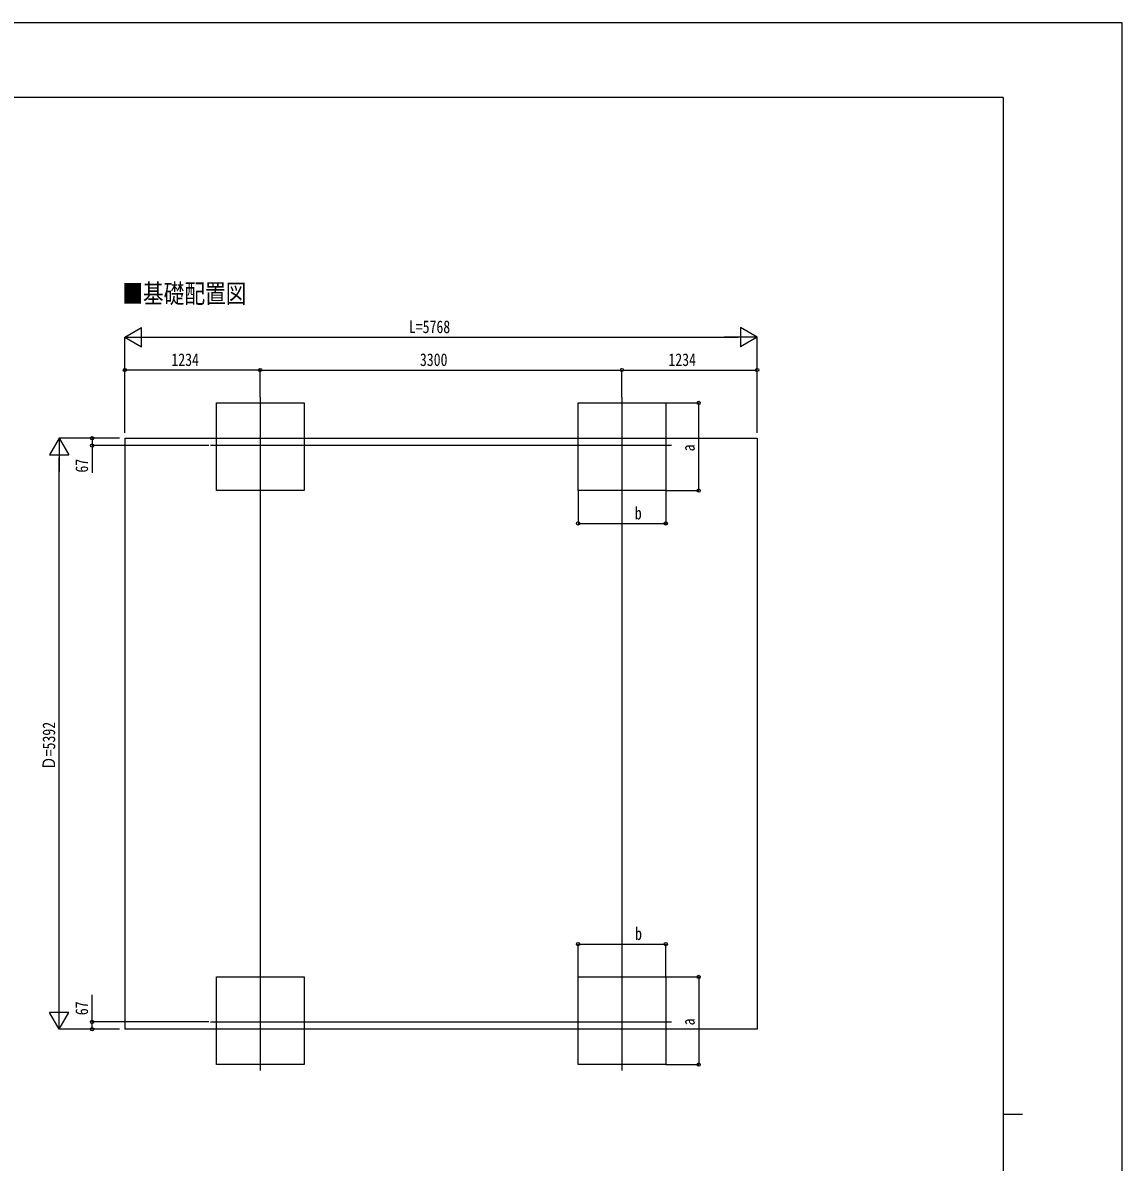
# Model space of a CAD drawing. Units: millimetres, scale not verified. Extents: x -14718 to 14718, y -10395 to 10395.
# Drawn here: x 4688 to 14718, y 0 to 10395 of the extents above; entities that cross this region are included whole.
import ezdxf
from ezdxf.enums import TextEntityAlignment as Align

# ---------------------------------------------------------------- set-up
doc = ezdxf.new("R2010")
doc.units = ezdxf.units.MM
doc.header["$LTSCALE"] = 40
for name, color, linetype in [('0-2_USER1', 3, 'Continuous'), ('0-4_YKK_12', 2, 'Continuous'), ('0-6_YKK_A1', 4, 'Continuous'), ('0-7_YKK_D', 6, 'Continuous'), ('0-8_YKK_ZWAK', 7, 'Continuous')]:
    doc.layers.add(name, color=color, linetype=linetype)
doc.styles.add('ＭＳ ゴシック', font='')
doc.styles.get('ＭＳ ゴシック').set_extended_font_data('MS Gothic')

msp = doc.modelspace()

# ---------------------------------------------------------------- linework, layer by layer
at = {"layer": '0-4_YKK_12'}
for p, q in [((6854.07, 6979.41), (6854.07, 6075.1)), ((10154.07, 6979.41), (10154.07, 6075.1)), ((10606.57, 6537.76), (6401.57, 6537.76)), ((6854.07, 1742.41), (6854.07, 838.1)), ((10154.07, 1742.41), (10154.07, 838.1)), ((6401.57, 1279.76), (10606.57, 1279.76))]:
    msp.add_line(p, q, dxfattribs=at)
at = {"layer": '0-6_YKK_A1'}
for p, q in [((5620.07, 6604.76), (11388.07, 6604.76)), ((5620.07, 6604.76), (5620.07, 1212.76)), ((11388.07, 6604.76), (11388.07, 1212.76)), ((6454.07, 890.26), (6454.07, 1690.26)), ((11388.07, 1212.76), (5620.07, 1212.76))]:
    msp.add_line(p, q, dxfattribs=at)
for points in [[(7254.07, 6127.26), (6454.07, 6127.26), (6454.07, 6927.26), (7254.07, 6927.26)], [(10554.07, 6127.26), (9754.07, 6127.26), (9754.07, 6927.26), (10554.07, 6927.26)], [(7254.07, 890.26), (6454.07, 890.26), (6454.07, 1690.26), (7254.07, 1690.26)], [(10554.07, 890.26), (9754.07, 890.26), (9754.07, 1690.26), (10554.07, 1690.26)]]:
    msp.add_lwpolyline(points, close=True, dxfattribs=at)
at = {"layer": '0-7_YKK_D'}
for p, q in [((5620.07, 7527.26), (5771.63, 7614.76)), ((5771.63, 7439.76), (5771.63, 7614.76)), ((11388.07, 7527.26), (11236.52, 7614.76)), ((11236.52, 7614.76), (11236.52, 7439.76)), ((5620.07, 6654.76), (5620.07, 7528.26)), ((5620.07, 7527.26), (5771.63, 7439.76)), ((5620.07, 7527.26), (5923.18, 7527.26)), ((5795.07, 7527.26), (11213.07, 7527.26)), ((11388.07, 7527.26), (11084.96, 7527.26)), ((11388.07, 7527.26), (11236.52, 7439.76)), ((11388.07, 6654.76), (11388.07, 7528.26)), ((5620.07, 6655.76), (5620.07, 7228.26)), ((6854.07, 7227.26), (5620.07, 7227.26)), ((6854.07, 6980.41), (6854.07, 7228.26)), ((6854.07, 6980.41), (6854.07, 7228.26)), ((6854.07, 7227.26), (10154.07, 7227.26)), ((10154.07, 6980.41), (10154.07, 7228.26)), ((10154.07, 6980.41), (10154.07, 7228.26)), ((10154.07, 7227.26), (11388.07, 7227.26)), ((11388.07, 6654.76), (11388.07, 7228.26)), ((10555.07, 6927.26), (10855.07, 6927.26)), ((10854.07, 6127.26), (10854.07, 6927.26)), ((5020.07, 6604.76), (4932.57, 6453.2)), ((5569.07, 6604.76), (5019.07, 6604.76)), ((5020.07, 6604.76), (5107.57, 6453.2)), ((5020.07, 6604.76), (5020.07, 6301.65)), ((5570.07, 6604.76), (5319.07, 6604.76)), ((4932.57, 6453.2), (5107.57, 6453.2)), ((6384.44, 6537.76), (5319.07, 6537.76)), ((5020.07, 1387.76), (5020.07, 6429.76)), ((6854.07, 6074.6), (6854.07, 1742.91)), ((9754.07, 6126.26), (9754.07, 5826.26)), ((10154.07, 6074.6), (10154.07, 1742.91)), ((10554.07, 6126.26), (10554.07, 5826.26)), ((10555.07, 6127.26), (10855.07, 6127.26)), ((9754.07, 5827.26), (10554.07, 5827.26)), ((9754.07, 1691.26), (9754.07, 1991.26)), ((9754.07, 1990.26), (10554.07, 1990.26)), ((10554.07, 1691.26), (10554.07, 1991.26)), ((10555.07, 1690.26), (10855.07, 1690.26)), ((10854.07, 1690.26), (10854.07, 890.26)), ((5020.07, 1212.76), (5020.07, 1515.86)), ((5020.07, 1212.76), (4932.57, 1364.31)), ((5107.57, 1364.31), (4932.57, 1364.31)), ((5020.07, 1212.76), (5107.57, 1364.31)), ((6384.44, 1279.76), (5319.07, 1279.76)), ((5569.07, 1212.76), (5019.07, 1212.76)), ((5570.07, 1212.76), (5319.07, 1212.76)), ((10555.07, 890.26), (10855.07, 890.26))]:
    msp.add_line(p, q, dxfattribs=at)
for points in [[(5320.07, 6604.76), (5320.07, 6537.76), (5320.07, 6289.46)], [(5320.07, 1212.76), (5320.07, 1279.76), (5320.07, 1528.06)]]:
    msp.add_lwpolyline(points, dxfattribs=at)
for centre in [(5620.07, 7227.26), (6854.07, 7227.26), (6854.07, 7227.26), (10154.07, 7227.26), (10154.07, 7227.26), (11388.07, 7227.26), (10854.07, 6927.26), (5320.07, 6604.76), (5320.07, 6537.76), (10854.07, 6127.26), (9754.07, 5827.26), (10554.07, 5827.26), (9754.07, 1990.26), (10554.07, 1990.26), (10854.07, 1690.26), (5320.07, 1279.76), (5320.07, 1212.76), (10854.07, 890.26)]:
    msp.add_circle(centre, 14.88, dxfattribs=at)
at = {"layer": '0-8_YKK_ZWAK'}
for p, q in [((13632.57, 9712.5), (-13667.43, 9712.5)), ((13632.57, 9712.5), (13632.57, -8837.5)), ((13632.57, 437.5), (13807.57, 437.5))]:
    msp.add_line(p, q, dxfattribs=at)
msp.add_lwpolyline([(-14717.5, -10395), (14717.5, -10395), (14717.5, 10395), (-14717.5, 10395)], close=True, dxfattribs=at)

# ---------------------------------------------------------------- texts
at = {"layer": '0-2_USER1', "style": 'ＭＳ ゴシック', "width": 0.8}
msp.add_text('■基礎配置図', height=173.2, dxfattribs=at).set_placement((5594.87, 7786.08), align=Align.BOTTOM_LEFT)
at = {"layer": '0-7_YKK_D', "style": 'ＭＳ ゴシック', "width": 0.8}
for s, p in [('L=5768', (8210.07, 7529.26)), ('1234', (6043.87, 7229.26)), ('3300', (8310.87, 7229.26)), ('1234', (10577.87, 7229.26)), ('b', (10271.64, 5829.26)), ('b', (10273.76, 1992.26))]:
    msp.add_text(s, height=115.5, dxfattribs=at).set_placement(p, align=Align.BOTTOM_LEFT)
for s, p in [('a', (10852.07, 6485.26)), ('67', (5318.07, 6291.46)), ('Ｄ=5392', (5018.07, 3576.96)), ('67', (5318.07, 1341.26)), ('a', (10852.07, 1248.26))]:
    msp.add_text(s, height=115.5, rotation=90, dxfattribs=at).set_placement(p, align=Align.BOTTOM_LEFT)

doc.saveas('drawing.dxf')
